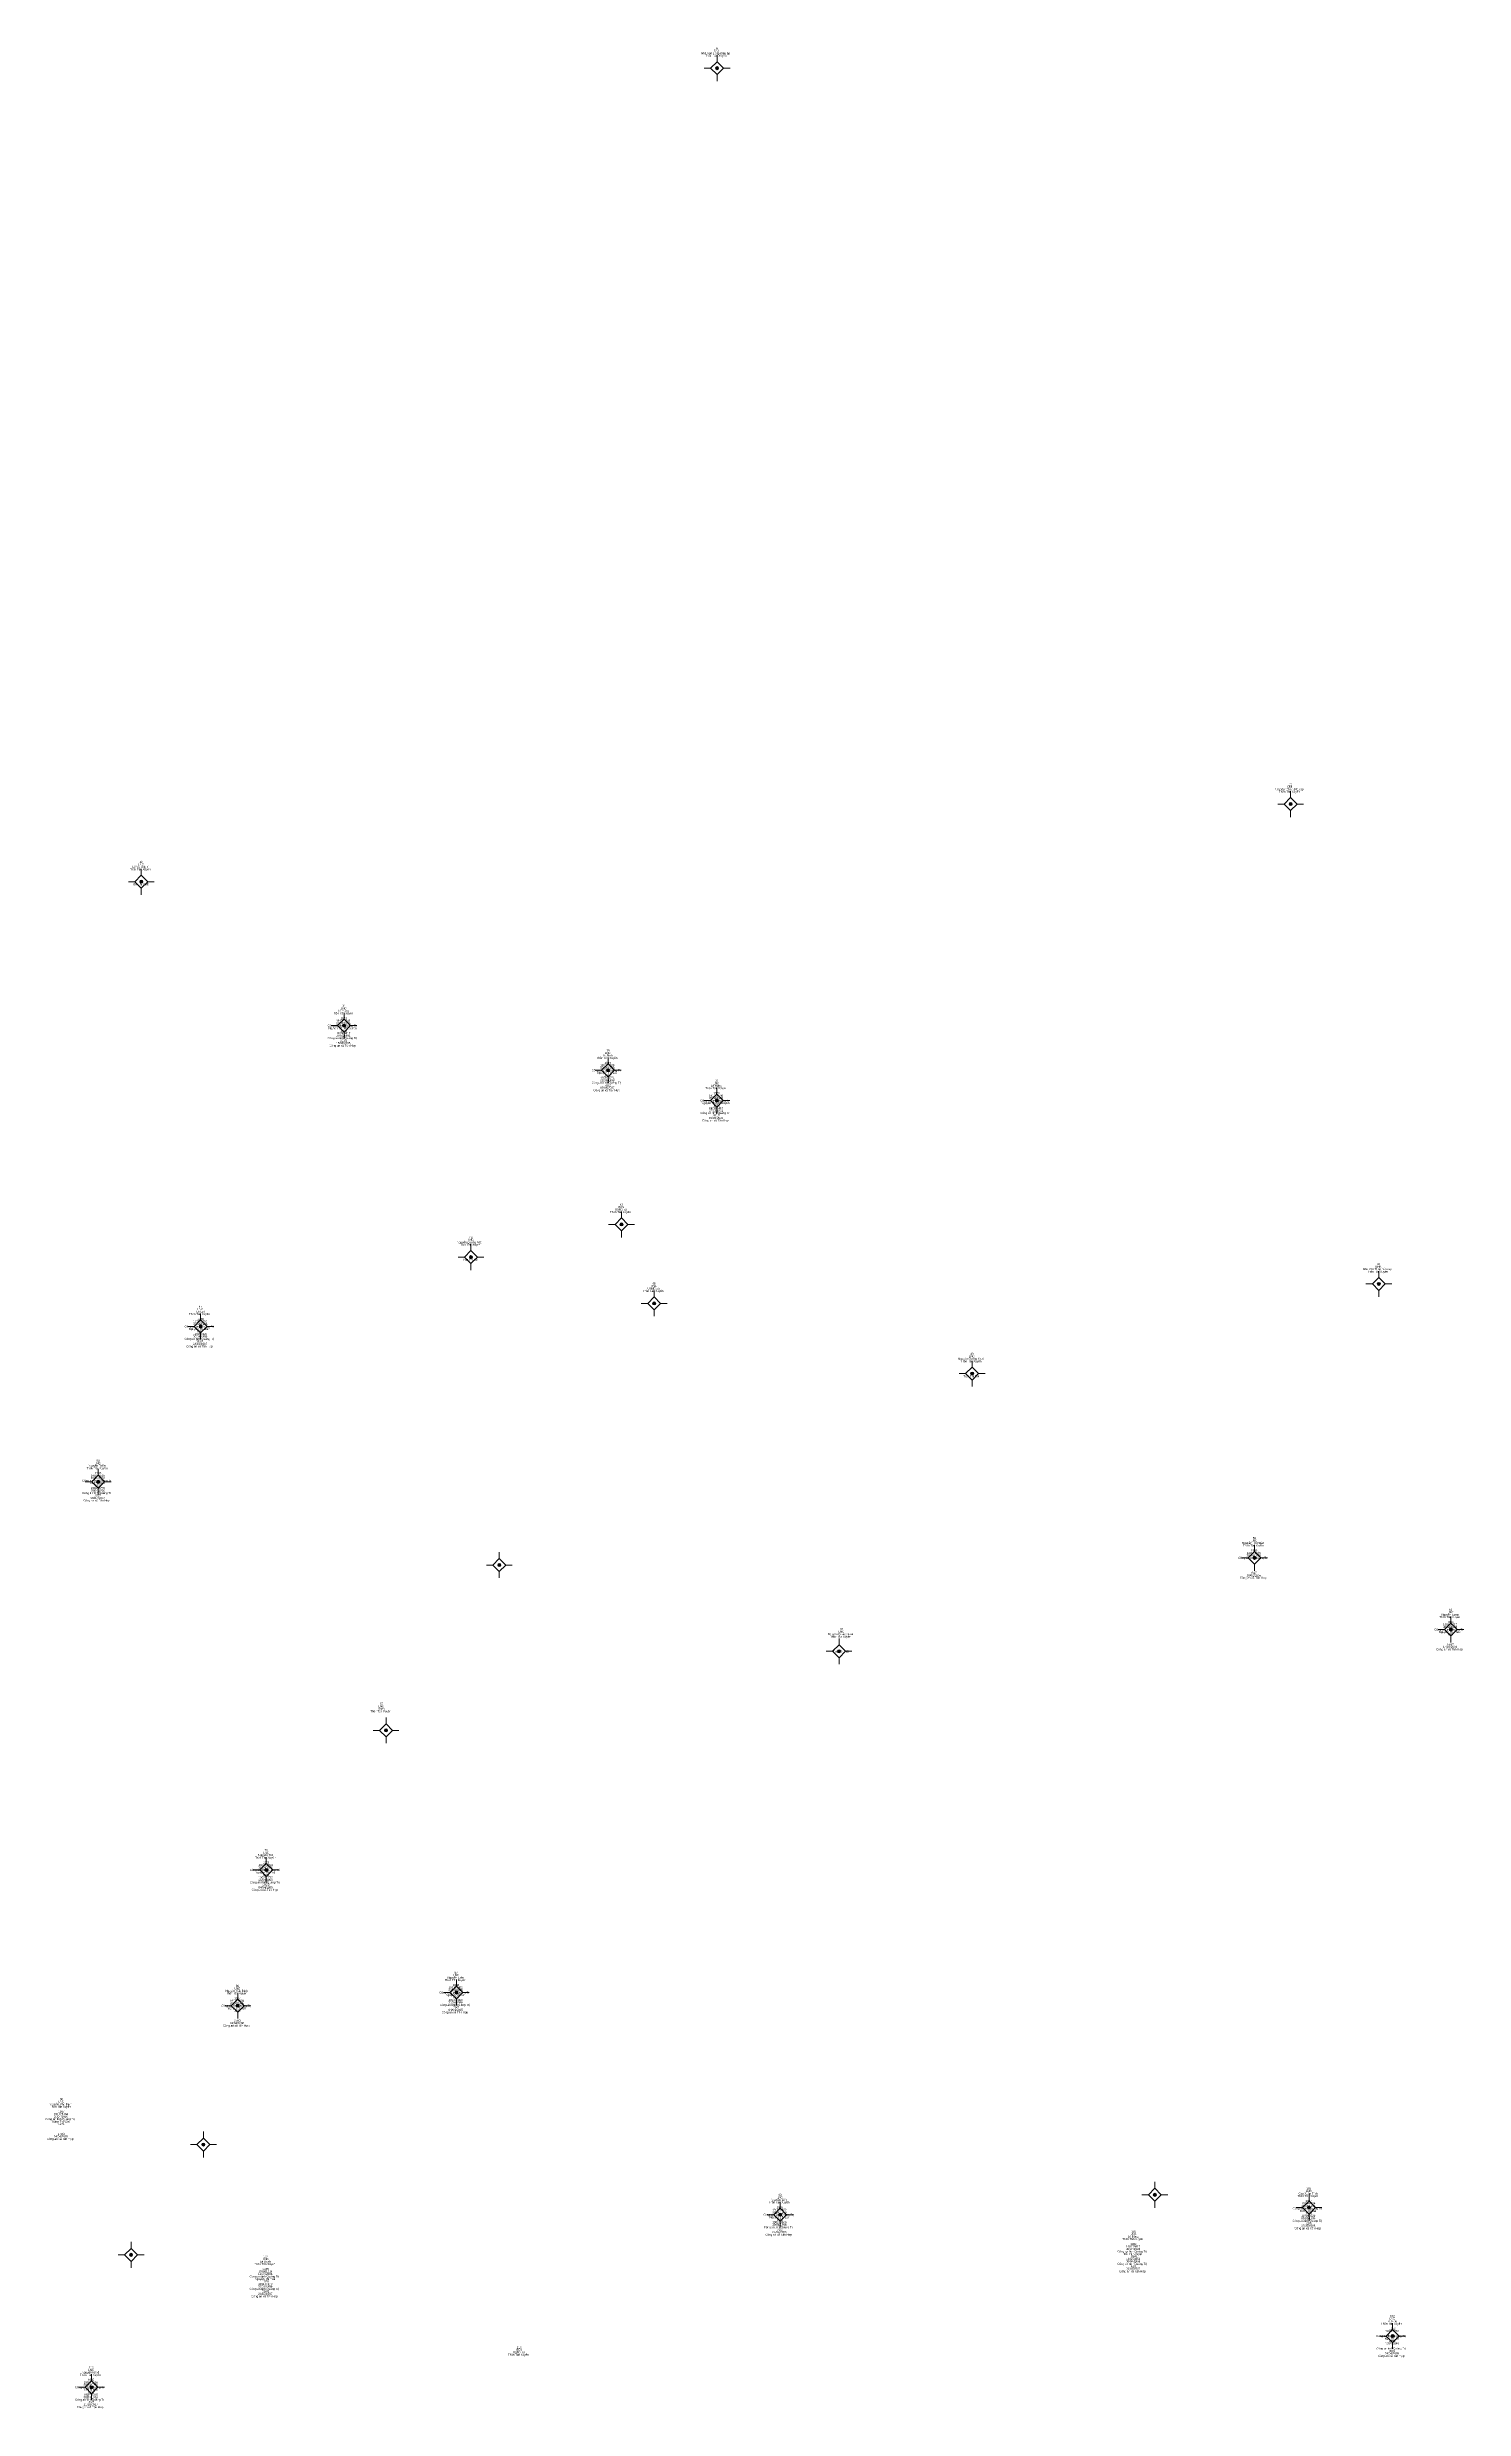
# Model space of a CAD drawing. Header units: metres. Extents: x 550999 to 552168, y 1840734 to 1841978.
# Drawn here: x 551567.2 to 551841.1, y 1841439.7 to 1841896.1 of the extents above; entities that cross this region are included whole.
import ezdxf
from ezdxf.enums import TextEntityAlignment as Align

# ---------------------------------------------------------------- set-up
doc = ezdxf.new("R2010")
doc.units = ezdxf.units.M
doc.header["$LTSCALE"] = 0.16
doc.layers.add('11', color=7, linetype='Continuous', lineweight=13)
doc.layers.add('15', color=7, linetype='Continuous')

msp = doc.modelspace()

# ---------------------------------------------------------------- hatches: boundary and pattern name
at = {"layer": '11'}
for points in [[(551697.0195, 1841892.05, 1), (551696.4195, 1841892.05, 1)], [(551807.8895, 1841749.83, 1), (551807.2895, 1841749.83, 1)], [(551585.6995, 1841734.82, 1), (551585.0995, 1841734.82, 1)], [(551624.8895, 1841707.01, 1), (551624.2895, 1841707.01, 1)], [(551675.9395, 1841698.38, 1), (551675.3395, 1841698.38, 1)], [(551696.9695, 1841692.54, 1), (551696.3695, 1841692.54, 1)], [(551678.5395, 1841668.6, 1), (551677.9395, 1841668.6, 1)], [(551649.4395, 1841662.28, 1), (551648.8395, 1841662.28, 1)], [(551684.8495, 1841653.34, 1), (551684.2495, 1841653.34, 1)], [(551824.9395, 1841657.09, 1), (551824.3395, 1841657.09, 1)], [(551597.1595, 1841648.88, 1), (551596.5595, 1841648.88, 1)], [(551746.3195, 1841639.76, 1), (551745.7195, 1841639.76, 1)], [(551577.3595, 1841618.86, 1), (551576.7595, 1841618.86, 1)], [(551654.9095, 1841602.77, 1), (551654.3095, 1841602.77, 1)], [(551800.9095, 1841604.16, 1), (551800.3095, 1841604.16, 1)], [(551838.8695, 1841590.32, 1), (551838.2695, 1841590.32, 1)], [(551720.5895, 1841586.1, 1), (551719.9895, 1841586.1, 1)], [(551633.0095, 1841570.82, 1), (551632.4095, 1841570.82, 1)], [(551609.8695, 1841543.85, 1), (551609.2695, 1841543.85, 1)], [(551604.3395, 1841517.61, 1), (551603.7395, 1841517.61, 1)], [(551646.6095, 1841520.17, 1), (551646.0095, 1841520.17, 1)], [(551597.7095, 1841490.78, 1), (551597.1095, 1841490.78, 1)], [(551781.6395, 1841481.07, 1), (551781.0395, 1841481.07, 1)], [(551709.2095, 1841477.22, 1), (551708.6095, 1841477.22, 1)], [(551811.4495, 1841478.59, 1), (551810.8495, 1841478.59, 1)], [(551583.7295, 1841469.46, 1), (551583.1295, 1841469.46, 1)], [(551827.6095, 1841453.78, 1), (551827.0095, 1841453.78, 1)], [(551576.0695, 1841443.88, 1), (551575.4695, 1841443.88, 1)]]:
    msp.add_hatch(color=256, dxfattribs=at).paths.add_polyline_path(points)

# ---------------------------------------------------------------- linework, layer by layer
for p, q in [((551695.47, 1841892.05), (551694.22, 1841892.05)), ((551696.72, 1841894.55), (551696.72, 1841893.3)), ((551696.72, 1841890.8), (551696.72, 1841889.55)), ((551699.22, 1841892.05), (551697.97, 1841892.05)), ((551806.34, 1841749.83), (551805.09, 1841749.83)), ((551807.59, 1841752.33), (551807.59, 1841751.08)), ((551810.09, 1841749.83), (551808.84, 1841749.83)), ((551807.59, 1841748.58), (551807.59, 1841747.33)), ((551585.4, 1841737.32), (551585.4, 1841736.07)), ((551584.15, 1841734.82), (551582.9, 1841734.82)), ((551585.4, 1841733.57), (551585.4, 1841732.32)), ((551587.9, 1841734.82), (551586.65, 1841734.82)), ((551624.59, 1841709.51), (551624.59, 1841708.26)), ((551623.34, 1841707.01), (551622.09, 1841707.01)), ((551624.59, 1841705.76), (551624.59, 1841704.51)), ((551627.09, 1841707.01), (551625.84, 1841707.01)), ((551675.64, 1841700.88), (551675.64, 1841699.63)), ((551674.39, 1841698.38), (551673.14, 1841698.38)), ((551675.64, 1841697.13), (551675.64, 1841695.88)), ((551678.14, 1841698.38), (551676.89, 1841698.38)), ((551696.67, 1841695.04), (551696.67, 1841693.79)), ((551695.42, 1841692.54), (551694.17, 1841692.54)), ((551696.67, 1841691.29), (551696.67, 1841690.04)), ((551699.17, 1841692.54), (551697.92, 1841692.54)), ((551676.99, 1841668.6), (551675.74, 1841668.6)), ((551678.24, 1841671.1), (551678.24, 1841669.85)), ((551678.24, 1841667.35), (551678.24, 1841666.1)), ((551680.74, 1841668.6), (551679.49, 1841668.6)), ((551647.89, 1841662.28), (551646.64, 1841662.28)), ((551649.14, 1841664.78), (551649.14, 1841663.53)), ((551651.64, 1841662.28), (551650.39, 1841662.28)), ((551649.14, 1841661.03), (551649.14, 1841659.78)), ((551824.64, 1841659.59), (551824.64, 1841658.34)), ((551683.3, 1841653.34), (551682.05, 1841653.34)), ((551684.55, 1841655.84), (551684.55, 1841654.59)), ((551687.05, 1841653.34), (551685.8, 1841653.34)), ((551823.39, 1841657.09), (551822.14, 1841657.09)), ((551824.64, 1841655.84), (551824.64, 1841654.59)), ((551827.14, 1841657.09), (551825.89, 1841657.09)), ((551595.61, 1841648.88), (551594.36, 1841648.88)), ((551596.86, 1841651.38), (551596.86, 1841650.13)), ((551599.36, 1841648.88), (551598.11, 1841648.88)), ((551684.55, 1841652.09), (551684.55, 1841650.84)), ((551596.86, 1841647.63), (551596.86, 1841646.38)), ((551744.77, 1841639.76), (551743.52, 1841639.76)), ((551746.02, 1841642.26), (551746.02, 1841641.01)), ((551748.52, 1841639.76), (551747.27, 1841639.76)), ((551746.02, 1841638.51), (551746.02, 1841637.26)), ((551577.06, 1841621.36), (551577.06, 1841620.11)), ((551575.81, 1841618.86), (551574.56, 1841618.86)), ((551577.06, 1841617.61), (551577.06, 1841616.36)), ((551579.56, 1841618.86), (551578.31, 1841618.86)), ((551654.61, 1841605.27), (551654.61, 1841604.02)), ((551799.36, 1841604.16), (551798.11, 1841604.16)), ((551800.61, 1841606.66), (551800.61, 1841605.41)), ((551800.61, 1841602.91), (551800.61, 1841601.66)), ((551803.11, 1841604.16), (551801.86, 1841604.16)), ((551653.36, 1841602.77), (551652.11, 1841602.77)), ((551654.61, 1841601.52), (551654.61, 1841600.27)), ((551657.11, 1841602.77), (551655.86, 1841602.77)), ((551837.32, 1841590.32), (551836.07, 1841590.32)), ((551838.57, 1841592.82), (551838.57, 1841591.57)), ((551841.07, 1841590.32), (551839.82, 1841590.32)), ((551719.04, 1841586.1), (551717.79, 1841586.1)), ((551720.29, 1841588.6), (551720.29, 1841587.35)), ((551720.29, 1841584.85), (551720.29, 1841583.6)), ((551722.79, 1841586.1), (551721.54, 1841586.1)), ((551838.57, 1841589.07), (551838.57, 1841587.82)), ((551632.71, 1841573.32), (551632.71, 1841572.07)), ((551631.46, 1841570.82), (551630.21, 1841570.82)), ((551632.71, 1841569.57), (551632.71, 1841568.32)), ((551635.21, 1841570.82), (551633.96, 1841570.82)), ((551608.32, 1841543.85), (551607.07, 1841543.85)), ((551609.57, 1841546.35), (551609.57, 1841545.1)), ((551612.07, 1841543.85), (551610.82, 1841543.85)), ((551609.57, 1841542.6), (551609.57, 1841541.35)), ((551646.31, 1841522.67), (551646.31, 1841521.42)), ((551602.79, 1841517.61), (551601.54, 1841517.61)), ((551604.04, 1841520.11), (551604.04, 1841518.86)), ((551604.04, 1841516.36), (551604.04, 1841515.11)), ((551606.54, 1841517.61), (551605.29, 1841517.61)), ((551645.06, 1841520.17), (551643.81, 1841520.17)), ((551646.31, 1841518.92), (551646.31, 1841517.67)), ((551648.81, 1841520.17), (551647.56, 1841520.17)), ((551596.16, 1841490.78), (551594.91, 1841490.78)), ((551597.41, 1841493.28), (551597.41, 1841492.03)), ((551597.41, 1841489.53), (551597.41, 1841488.28)), ((551599.91, 1841490.78), (551598.66, 1841490.78)), ((551708.91, 1841479.72), (551708.91, 1841478.47)), ((551780.09, 1841481.07), (551778.84, 1841481.07)), ((551781.34, 1841483.57), (551781.34, 1841482.32)), ((551781.34, 1841479.82), (551781.34, 1841478.57)), ((551783.84, 1841481.07), (551782.59, 1841481.07)), ((551811.15, 1841481.09), (551811.15, 1841479.84)), ((551707.66, 1841477.22), (551706.41, 1841477.22)), ((551708.91, 1841475.97), (551708.91, 1841474.72)), ((551711.41, 1841477.22), (551710.16, 1841477.22)), ((551809.9, 1841478.59), (551808.65, 1841478.59)), ((551811.15, 1841477.34), (551811.15, 1841476.09)), ((551813.65, 1841478.59), (551812.4, 1841478.59)), ((551583.43, 1841471.96), (551583.43, 1841470.71)), ((551582.18, 1841469.46), (551580.93, 1841469.46)), ((551583.43, 1841468.21), (551583.43, 1841466.96)), ((551585.93, 1841469.46), (551584.68, 1841469.46)), ((551826.06, 1841453.78), (551824.81, 1841453.78)), ((551827.31, 1841456.28), (551827.31, 1841455.03)), ((551827.31, 1841452.53), (551827.31, 1841451.28)), ((551829.81, 1841453.78), (551828.56, 1841453.78)), ((551574.52, 1841443.88), (551573.27, 1841443.88)), ((551575.77, 1841446.38), (551575.77, 1841445.13)), ((551578.27, 1841443.88), (551577.02, 1841443.88)), ((551575.77, 1841442.63), (551575.77, 1841441.38))]:
    msp.add_line(p, q, dxfattribs=at)
for points in [[(551696.72, 1841893.3), (551695.47, 1841892.05), (551696.72, 1841890.8), (551697.97, 1841892.05)], [(551807.59, 1841751.08), (551806.34, 1841749.83), (551807.59, 1841748.58), (551808.84, 1841749.83)], [(551585.4, 1841736.07), (551584.15, 1841734.82), (551585.4, 1841733.57), (551586.65, 1841734.82)], [(551624.59, 1841708.26), (551623.34, 1841707.01), (551624.59, 1841705.76), (551625.84, 1841707.01)], [(551675.64, 1841699.63), (551674.39, 1841698.38), (551675.64, 1841697.13), (551676.89, 1841698.38)], [(551696.67, 1841693.79), (551695.42, 1841692.54), (551696.67, 1841691.29), (551697.92, 1841692.54)], [(551678.24, 1841669.85), (551676.99, 1841668.6), (551678.24, 1841667.35), (551679.49, 1841668.6)], [(551649.14, 1841663.53), (551647.89, 1841662.28), (551649.14, 1841661.03), (551650.39, 1841662.28)], [(551824.64, 1841658.34), (551823.39, 1841657.09), (551824.64, 1841655.84), (551825.89, 1841657.09)], [(551684.55, 1841654.59), (551683.3, 1841653.34), (551684.55, 1841652.09), (551685.8, 1841653.34)], [(551596.86, 1841650.13), (551595.61, 1841648.88), (551596.86, 1841647.63), (551598.11, 1841648.88)], [(551746.02, 1841641.01), (551744.77, 1841639.76), (551746.02, 1841638.51), (551747.27, 1841639.76)], [(551577.06, 1841620.11), (551575.81, 1841618.86), (551577.06, 1841617.61), (551578.31, 1841618.86)], [(551654.61, 1841604.02), (551653.36, 1841602.77), (551654.61, 1841601.52), (551655.86, 1841602.77)], [(551800.61, 1841605.41), (551799.36, 1841604.16), (551800.61, 1841602.91), (551801.86, 1841604.16)], [(551838.57, 1841591.57), (551837.32, 1841590.32), (551838.57, 1841589.07), (551839.82, 1841590.32)], [(551720.29, 1841587.35), (551719.04, 1841586.1), (551720.29, 1841584.85), (551721.54, 1841586.1)], [(551632.71, 1841572.07), (551631.46, 1841570.82), (551632.71, 1841569.57), (551633.96, 1841570.82)], [(551609.57, 1841545.1), (551608.32, 1841543.85), (551609.57, 1841542.6), (551610.82, 1841543.85)], [(551646.31, 1841521.42), (551645.06, 1841520.17), (551646.31, 1841518.92), (551647.56, 1841520.17)], [(551604.04, 1841518.86), (551602.79, 1841517.61), (551604.04, 1841516.36), (551605.29, 1841517.61)], [(551597.41, 1841492.03), (551596.16, 1841490.78), (551597.41, 1841489.53), (551598.66, 1841490.78)], [(551781.34, 1841482.32), (551780.09, 1841481.07), (551781.34, 1841479.82), (551782.59, 1841481.07)], [(551811.15, 1841479.84), (551809.9, 1841478.59), (551811.15, 1841477.34), (551812.4, 1841478.59)], [(551708.91, 1841478.47), (551707.66, 1841477.22), (551708.91, 1841475.97), (551710.16, 1841477.22)], [(551583.43, 1841470.71), (551582.18, 1841469.46), (551583.43, 1841468.21), (551584.68, 1841469.46)], [(551827.31, 1841455.03), (551826.06, 1841453.78), (551827.31, 1841452.53), (551828.56, 1841453.78)], [(551575.77, 1841445.13), (551574.52, 1841443.88), (551575.77, 1841442.63), (551577.02, 1841443.88)]]:
    msp.add_lwpolyline(points, close=True, dxfattribs=at)
for centre in [(551696.7195, 1841892.05), (551807.5895, 1841749.83), (551585.3995, 1841734.82), (551624.5895, 1841707.01), (551675.6395, 1841698.38), (551696.6695, 1841692.54), (551678.2395, 1841668.6), (551649.1395, 1841662.28), (551684.5495, 1841653.34), (551824.6395, 1841657.09), (551596.8595, 1841648.88), (551746.0195, 1841639.76), (551577.0595, 1841618.86), (551654.6095, 1841602.77), (551800.6095, 1841604.16), (551838.5695, 1841590.32), (551720.2895, 1841586.1), (551632.7095, 1841570.82), (551609.5695, 1841543.85), (551604.0395, 1841517.61), (551646.3095, 1841520.17), (551597.4095, 1841490.78), (551781.3395, 1841481.07), (551708.9095, 1841477.22), (551811.1495, 1841478.59), (551583.4295, 1841469.46), (551827.3095, 1841453.78), (551575.7695, 1841443.88)]:
    msp.add_circle(centre, 0.3, dxfattribs=at)

# ---------------------------------------------------------------- texts
at = {"layer": '15'}
for s, width, p in [('Nhà Van Tháp Điều áp', 0.9, (551696.425, 1841894.73)), ('6', 0.85, (551696.705, 1841895.69)), ('Thôn Tân Xuyên', 0.85, (551696.505, 1841894.25)), ('18', 0.85, (551807.55, 1841753.47)), ('Nhà Van Tháp Điều áp', 0.9, (551807.295, 1841752.51)), ('Thôn Tân Xuyên', 0.85, (551807.375, 1841752.03)), ('Thôn Tân Xuyên', 0.85, (551585.185, 1841737.02)), ('Lê Văn Nghỉ', 0.9, (551585.23, 1841737.5)), ('LNC', 0.95, (551585.33, 1841737.98)), ('19', 0.8, (551585.365, 1841738.46)), ('Trần Thị Thiết', 0.9, (551585.21, 1841734.14)), ('Thôn Tân Xuyên', 0.85, (551624.375, 1841709.21)), ('191216246', 0.85, (551624.445, 1841707.77)), ('Lê Hùng', 0.9, (551624.475, 1841709.69)), ('LNC', 0.95, (551624.52, 1841710.17)), ('1973', 0.85, (551624.53, 1841708.25)), ('31', 0.75, (551624.56, 1841710.65)), ('Công an tỉnh Quảng Trị', 0.9, (551624.28, 1841706.81)), ('Công an tỉnh Quảng Trị', 0.9, (551624.28, 1841704.41)), ('Nguyễn Thị Mỹ Duyên', 0.9, (551624.295, 1841706.33)), ('Công an xã Tân Hợp', 0.9, (551624.32, 1841702.97)), ('20/04/1996', 0.9, (551624.44, 1841707.29)), ('15/08/2005', 0.9, (551624.45, 1841703.45)), ('27/03/1991', 0.85, (551624.455, 1841704.89)), ('197004417', 0.85, (551624.45, 1841705.37)), ('201/2', 0.85, (551624.525, 1841703.93)), ('1976', 0.85, (551624.53, 1841705.85)), ('Thôn Tân Xuyên', 0.85, (551675.425, 1841700.58)), ('30/04/1996', 0.9, (551675.49, 1841698.66)), ('190270789', 0.85, (551675.495, 1841699.14)), ('Lê Binh', 0.9, (551675.545, 1841701.06)), ('LNC', 0.95, (551675.57, 1841701.54)), ('1944', 0.85, (551675.575, 1841699.62)), ('30', 0.85, (551675.61, 1841702.02)), ('Công an tỉnh Quảng Trị', 0.9, (551675.33, 1841698.18)), ('Công an tỉnh Quảng Trị', 0.9, (551675.33, 1841695.78)), ('Công an xã Tân Hợp', 0.9, (551675.37, 1841694.34)), ('Nguyễn Thị Lài', 0.9, (551675.44, 1841697.7)), ('21/04/1998', 0.9, (551675.485, 1841696.26)), ('07/08/2007', 0.9, (551675.495, 1841694.82)), ('197104074', 0.85, (551675.51, 1841696.74)), ('1947', 0.85, (551675.575, 1841697.22)), ('70/2', 0.85, (551675.585, 1841695.3)), ('Thôn Tân Xuyên', 0.85, (551696.455, 1841694.74)), ('Lê Hùng', 0.9, (551696.555, 1841695.22)), ('LNC', 0.95, (551696.6, 1841695.7)), ('1973', 0.85, (551696.61, 1841693.78)), ('36', 0.85, (551696.635, 1841696.18)), ('Công an tỉnh Quảng Trị', 0.9, (551696.36, 1841692.34)), ('Công an tỉnh Quảng Trị', 0.9, (551696.36, 1841689.94)), ('Nguyễn Thị Mỹ Duyên', 0.9, (551696.375, 1841691.86)), ('20/04/1996', 0.9, (551696.52, 1841692.82)), ('27/03/1991', 0.85, (551696.535, 1841690.42)), ('191216246', 0.85, (551696.525, 1841693.3)), ('197004417', 0.85, (551696.53, 1841690.9)), ('201/2', 0.85, (551696.605, 1841689.46)), ('1976', 0.85, (551696.61, 1841691.38)), ('Công an xã Tân Hợp', 0.9, (551696.4, 1841688.5)), ('15/08/2005', 0.9, (551696.53, 1841688.98)), ('UBND xã', 0.95, (551678.115, 1841671.28)), ('BCS', 0.8, (551678.19, 1841671.76)), ('42', 0.8, (551678.21, 1841672.24)), ('Thôn Tân Xuyên', 0.85, (551678.025, 1841670.8)), ('Nguyễn Quang Xoài', 0.85, (551648.885, 1841664.96)), ('Thôn Tân Xuyên', 0.85, (551648.925, 1841664.48)), ('LNC', 0.95, (551649.07, 1841665.44)), ('43', 0.8, (551649.105, 1841665.92)), ('Trần Thị Hồi', 0.95, (551648.975, 1841661.6)), ('Nhà Van Tháp Điều áp', 0.9, (551824.345, 1841659.77)), ('Thôn Tân Xuyên', 0.85, (551824.425, 1841659.29)), ('BHK', 0.95, (551824.57, 1841660.25)), ('41', 0.75, (551824.61, 1841660.73)), ('Thôn Tân Xuyên', 0.85, (551684.335, 1841655.54)), ('UBND xã', 0.95, (551684.425, 1841656.02)), ('48', 0.85, (551684.51, 1841656.98)), (' Công an tỉnh Quảng Trị', 0.9, (551596.545, 1841648.68)), ('Nguyễn Thị Điền', 0.9, (551596.63, 1841648.2)), ('Thôn Tân Xuyên', 0.85, (551596.645, 1841651.08)), (' 30/04/1996', 0.9, (551596.715, 1841649.16)), (' 197081755', 0.85, (551596.71, 1841649.64)), (' Lê Lợi', 0.9, (551596.765, 1841651.56)), ('LNC', 0.95, (551596.79, 1841652.04)), (' 1960', 0.85, (551596.79, 1841650.12)), ('47', 0.85, (551596.82, 1841652.52)), (' Công an tỉnh Quảng Trị', 0.9, (551596.545, 1841646.28)), (' Công an xã Tân Hợp', 0.9, (551596.585, 1841644.84)), (' 30/04/1996', 0.9, (551596.715, 1841646.76)), (' 24/10/1997', 0.9, (551596.71, 1841645.32)), (' 190950120', 0.85, (551596.715, 1841647.24)), ('181/2 ', 0.85, (551596.775, 1841645.8)), ('1967 ', 0.85, (551596.785, 1841647.72)), ('Nguyễn Quang Xoài', 0.85, (551745.765, 1841642.44)), ('Thôn Tân Xuyên', 0.85, (551745.805, 1841641.96)), ('Trần Thị Hồi', 0.95, (551745.855, 1841639.08)), ('LNC', 0.95, (551745.95, 1841642.92)), ('49', 0.8, (551745.985, 1841643.4)), ('Thôn Tân Xuyên', 0.85, (551576.845, 1841621.3)), ('Nguyễn Thẩm', 0.85, (551576.875, 1841621.78)), ('LNC', 0.95, (551576.99, 1841622.26)), ('54', 0.85, (551577.03, 1841622.74)), (' Công an tỉnh Quảng Trị', 0.9, (551576.745, 1841618.9)), (' Công an tỉnh Quảng Trị', 0.9, (551576.745, 1841616.5)), ('Lê Thị Hiền', 0.9, (551576.895, 1841618.42)), (' 30/04/1996', 0.9, (551576.915, 1841619.38)), (' 30/04/1996', 0.9, (551576.915, 1841616.98)), (' 190270815', 0.85, (551576.91, 1841619.86)), (' 190270776', 0.85, (551576.91, 1841617.46)), (' 1936', 0.85, (551576.985, 1841617.94)), (' 1935', 0.85, (551576.995, 1841620.34)), ('Công an xã Tân Hợp', 0.9, (551576.79, 1841615.06)), (' 06/07/2007', 0.9, (551576.91, 1841615.54)), (' 57/2', 0.85, (551577, 1841616.02)), ('LNC', 0.95, (551800.54, 1841607.32)), ('59', 0.8, (551800.575, 1841607.8)), ('Công an tỉnh Quảng Trị', 0.9, (551800.3, 1841603.96)), ('Nguyễn Thị Ngàn', 0.9, (551800.37, 1841606.84)), ('Thôn Tân Xuyên', 0.85, (551800.395, 1841606.36)), ('30/04/1996', 0.9, (551800.46, 1841604.44)), ('190271085', 0.85, (551800.475, 1841604.92)), ('1943', 0.85, (551800.55, 1841605.4)), ('Công an xã Tân Hợp', 0.9, (551800.34, 1841600.12)), ('28/02/2005', 0.9, (551800.47, 1841600.6)), ('64/2', 0.85, (551800.555, 1841601.08)), ('LNC', 0.95, (551838.5, 1841593.48)), ('61', 0.75, (551838.54, 1841593.96)), ('Nguyễn Quang Xoài', 0.85, (551720.555, 1841589.23)), ('Thôn Tân Xuyên', 0.85, (551720.595, 1841588.75)), ('LNC', 0.95, (551720.74, 1841589.71)), ('62', 0.8, (551720.78, 1841590.19)), ('Công an tỉnh Quảng Trị', 0.9, (551838.26, 1841590.12)), ('Nguyễn Thị Thảo', 0.9, (551838.35, 1841589.64)), ('Thôn Tân Xuyên', 0.85, (551838.355, 1841592.52)), ('Nguyễn Long', 0.9, (551838.395, 1841593)), ('30/04/1996', 0.9, (551838.42, 1841590.6)), ('190416217', 0.85, (551838.43, 1841591.08)), ('1959', 0.85, (551838.5, 1841591.56)), ('1957', 0.85, (551838.505, 1841589.16)), ('Trần Thị Hồi', 0.95, (551720.645, 1841585.87)), ('Công an xã Tân Hợp', 0.9, (551838.3, 1841586.28)), ('14/07/2006', 0.9, (551838.42, 1841586.76)), ('144/2', 0.85, (551838.505, 1841587.24)), ('LNC', 0.95, (551631.81, 1841575.29)), ('67', 0.85, (551631.84, 1841575.77)), ('Thôn Tân Xuyên', 0.85, (551631.665, 1841574.33)), ('Xuân', 0.8, (551631.805, 1841574.81)), ('Công an tỉnh Quảng Trị', 0.9, (551609.26, 1841543.65)), ('Thôn Tân Xuyên', 0.85, (551609.355, 1841546.05)), ('Nguyễn Thị Luỹ', 0.9, (551609.365, 1841543.17)), ('Nguyễn Trữ', 0.9, (551609.415, 1841546.53)), ('30/04/1996', 0.9, (551609.42, 1841544.13)), ('190270824', 0.85, (551609.44, 1841544.61)), ('LNC', 0.95, (551609.5, 1841547.01)), ('1963', 0.85, (551609.51, 1841545.09)), ('73', 0.8, (551609.535, 1841547.49)), ('Công an tỉnh Quảng Trị', 0.9, (551609.26, 1841541.25)), ('Công an xã Tân Hợp', 0.9, (551609.3, 1841539.81)), ('30/04/1996', 0.9, (551609.42, 1841541.73)), ('04/04/2005', 0.9, (551609.43, 1841540.29)), ('190270739', 0.85, (551609.425, 1841542.21)), ('105/2', 0.85, (551609.505, 1841540.77)), ('1963', 0.85, (551609.51, 1841542.69)), ('Nguyễn Văn Bình', 0.9, (551603.815, 1841520.29)), ('LNC', 0.95, (551603.97, 1841520.77)), ('86', 0.85, (551604.005, 1841521.25)), ('Thôn Tân Xuyên', 0.85, (551646.095, 1841522.37)), ('Nguyễn Liên', 0.9, (551646.14, 1841522.85)), ('30/04/1996', 0.9, (551646.16, 1841520.45)), ('191178462', 0.85, (551646.17, 1841520.93)), ('LNC', 0.95, (551646.24, 1841523.33)), ('1946', 0.85, (551646.25, 1841521.41)), ('87', 0.85, (551646.27, 1841523.81)), ('Công an tỉnh Quảng Trị', 0.9, (551603.73, 1841517.41)), ('Thôn Tân Xuyên', 0.85, (551603.825, 1841519.81)), ('Đặng Thị Vân', 0.9, (551603.855, 1841516.93)), ('30/04/1996', 0.9, (551603.89, 1841517.89)), ('191178184', 0.85, (551603.91, 1841518.37)), ('1967', 0.85, (551603.975, 1841518.85)), ('1974', 0.85, (551603.975, 1841516.45)), ('Công an Tỉnh Quảng Trị', 0.9, (551645.995, 1841519.97)), ('Công an tỉnh Quảng Trị', 0.9, (551646, 1841517.57)), ('Công an xã Tân Hợp', 0.9, (551646.04, 1841516.13)), ('Nguyễn Thị Lợi', 0.9, (551646.11, 1841519.49)), ('30/04/1996', 0.9, (551646.16, 1841518.05)), ('04/04/2005', 0.9, (551646.17, 1841516.61)), ('190270806', 0.85, (551646.165, 1841518.53)), ('1951', 0.8, (551646.245, 1841519.01)), ('79/2', 0.85, (551646.255, 1841517.09)), ('Công an xã Tân Hợp', 0.9, (551603.77, 1841513.57)), ('24/04/2000', 0.9, (551603.895, 1841514.05)), ('279/2', 0.85, (551603.975, 1841514.53)), ('Nguyễn Văn Bình', 0.9, (551569.775, 1841498.39)), ('Thôn Tân Xuyên', 0.85, (551569.785, 1841497.91)), ('LNC', 0.95, (551569.93, 1841498.87)), ('90', 0.85, (551569.97, 1841499.35)), ('Công an tỉnh Quảng Trị', 0.9, (551569.69, 1841495.51)), ('Đặng Thị Vân', 0.9, (551569.815, 1841495.03)), ('30/04/1996', 0.9, (551569.85, 1841495.99)), ('191178184', 0.85, (551569.87, 1841496.47)), ('1967', 0.85, (551569.935, 1841496.95)), ('1974', 0.85, (551569.935, 1841494.55)), ('Công an xã Tân Hợp', 0.9, (551569.73, 1841491.67)), ('24/04/2000', 0.9, (551569.855, 1841492.15)), ('279/2', 0.85, (551569.935, 1841492.63)), ('Thôn Tân Xuyên', 0.85, (551708.695, 1841479.42)), ('Nguyễn Liên', 0.9, (551708.74, 1841479.9)), ('LNC', 0.95, (551708.84, 1841480.38)), ('99', 0.8, (551708.875, 1841480.86)), ('Thôn Tân Xuyên', 0.85, (551810.935, 1841480.64)), ('Cao Xuân Tính', 0.85, (551810.96, 1841481.12)), ('LNC', 0.95, (551811.08, 1841481.6)), ('1967', 0.85, (551811.085, 1841479.68)), ('100', 0.85, (551811.105, 1841482.08)), ('Công an Tỉnh Quảng Trị', 0.9, (551708.595, 1841477.02)), ('Nguyễn Thị Lợi', 0.9, (551708.71, 1841476.54)), ('30/04/1996', 0.9, (551708.76, 1841477.5)), ('30/04/1996', 0.9, (551708.76, 1841475.1)), ('190270806', 0.85, (551708.765, 1841475.58)), ('191178462', 0.85, (551708.77, 1841477.98)), ('1946', 0.85, (551708.85, 1841478.46)), ('1951', 0.8, (551708.845, 1841476.06)), ('Công an tỉnh Quảng Trị', 0.9, (551810.84, 1841478.24)), ('Công an tỉnh Quảng Trị', 0.9, (551810.84, 1841475.84)), ('02/06/1998', 0.9, (551810.995, 1841474.88)), ('05/05/1994', 0.9, (551811.015, 1841476.32)), ('10/05/1994', 0.9, (551811.015, 1841478.72)), ('197046229', 0.85, (551811.005, 1841476.8)), ('197046234', 0.85, (551811.02, 1841479.2)), ('1968', 0.85, (551811.085, 1841477.28)), ('22/5', 0.85, (551811.1, 1841475.36)), ('Công an tỉnh Quảng Trị', 0.9, (551708.6, 1841474.62)), ('Công an xã Tân Hợp', 0.9, (551708.64, 1841473.18)), ('04/04/2005', 0.9, (551708.77, 1841473.66)), ('79/2', 0.85, (551708.855, 1841474.14)), ('Thôn Tân Xuyên', 0.85, (551777.075, 1841472.33)), ('30/04/1996', 0.9, (551777.14, 1841470.41)), ('190270917', 0.85, (551777.15, 1841470.89)), ('Lê Động', 0.9, (551777.175, 1841472.81)), ('1939', 0.85, (551777.22, 1841471.37)), ('LNC', 0.95, (551777.22, 1841473.29)), ('103', 0.85, (551777.25, 1841473.77)), ('Công an xã Tân Hợp', 0.9, (551810.88, 1841474.4)), ('Thôn Tân Xuyên', 0.85, (551609.295, 1841467.49)), ('12/07/2006', 0.9, (551609.36, 1841465.57)), ('190891214', 0.85, (551609.38, 1841466.05)), ('Lê Danh', 0.9, (551609.4, 1841467.97)), ('1965', 0.85, (551609.44, 1841466.53)), ('LNC', 0.95, (551609.44, 1841468.45)), ('104', 0.85, (551609.475, 1841468.93)), ('Công an tỉnh Quảng Trị', 0.9, (551776.98, 1841469.93)), ('Công an tỉnh Quảng Trị', 0.9, (551776.98, 1841467.53)), ('Công an xã Tân Hợp', 0.9, (551777.02, 1841466.09)), ('Đỗ Thị Nguyệt', 0.95, (551777.105, 1841469.45)), ('30/04/1996', 0.9, (551777.14, 1841468.01)), ('23/10/1997', 0.9, (551777.145, 1841466.57)), ('190270851', 0.85, (551777.16, 1841468.49)), ('1946', 0.85, (551777.23, 1841468.97)), ('61/2', 0.85, (551777.235, 1841467.05)), ('Công an tỉnh Quảng Trị', 0.9, (551609.2, 1841465.09)), ('Công an tỉnh Quảng Trị', 0.9, (551609.2, 1841462.69)), ('Công an xã Tân Hợp', 0.9, (551609.24, 1841461.25)), ('Nguyễn Thị Hoà', 0.9, (551609.295, 1841464.61)), ('05/01/1996', 0.9, (551609.36, 1841463.17)), ('23/10/1997', 0.9, (551609.365, 1841461.73)), ('191178140', 0.85, (551609.37, 1841463.65)), ('226/2', 0.85, (551609.445, 1841462.21)), ('1970', 0.85, (551609.445, 1841464.13)), ('Lê Lung', 0.85, (551827.2, 1841456.46)), ('LNC', 0.95, (551827.24, 1841456.94)), ('102', 0.85, (551827.265, 1841457.42)), ('Công an tỉnh Quảng Trị', 0.9, (551827, 1841453.58)), ('Thôn Tân Xuyên', 0.85, (551827.095, 1841455.98)), ('Ngô Thị An', 0.9, (551827.155, 1841453.1)), ('190270849', 0.85, (551827.165, 1841452.14)), ('190270733', 0.85, (551827.175, 1841454.54)), ('1959', 0.85, (551827.24, 1841452.62)), ('1952', 0.85, (551827.255, 1841455.02)), ('115', 0.85, (551575.73, 1841447.52)), ('Thôn Tân Xuyên', 0.85, (551658.305, 1841449.98)), ('UBND xã', 0.95, (551658.395, 1841450.46)), ('BCS', 0.8, (551658.47, 1841450.94)), ('116', 0.85, (551658.47, 1841451.42)), ('Công an tỉnh Quảng Trị', 0.9, (551827, 1841451.18)), ('Công an xã Tân Hợp', 0.9, (551827.04, 1841449.74)), ('24/04/2005', 0.9, (551827.17, 1841450.22)), ('69/2', 0.85, (551827.255, 1841450.7)), ('Công an tỉnh Quảng Trị', 0.9, (551575.46, 1841443.68)), ('Thôn Tân Xuyên', 0.85, (551575.555, 1841446.08)), ('Nguyễn Khoẻ', 0.9, (551575.595, 1841446.56)), ('30/04/1996', 0.9, (551575.62, 1841444.16)), ('Lê Thị Mai', 0.95, (551575.63, 1841443.2)), ('190271016', 0.85, (551575.625, 1841444.64)), ('LNC', 0.95, (551575.7, 1841447.04)), ('1940', 0.85, (551575.705, 1841445.12)), ('Công an tỉnh Quảng Trị', 0.9, (551575.46, 1841441.28)), ('Công an xã Tân Hợp', 0.9, (551575.5, 1841439.84)), ('30/04/1996', 0.9, (551575.62, 1841441.76)), ('21/10/1997', 0.9, (551575.625, 1841440.32)), ('190271015', 0.85, (551575.635, 1841442.24)), ('1945', 0.85, (551575.7, 1841442.72)), ('45/2', 0.85, (551575.715, 1841440.8))]:
    msp.add_text(s, height=0.4, dxfattribs=dict(at, width=width)).set_placement(p, align=Align.CENTER)
for s, p in [('DNL', (551696.65, 1841895.21)), ('DNL', (551807.52, 1841752.99)), ('DNL', (551684.48, 1841656.5)), ('Đinh Thị Mai', (551810.975, 1841477.76))]:
    msp.add_text(s, height=0.4, dxfattribs=at).set_placement(p, align=Align.CENTER)

doc.saveas('drawing.dxf')
